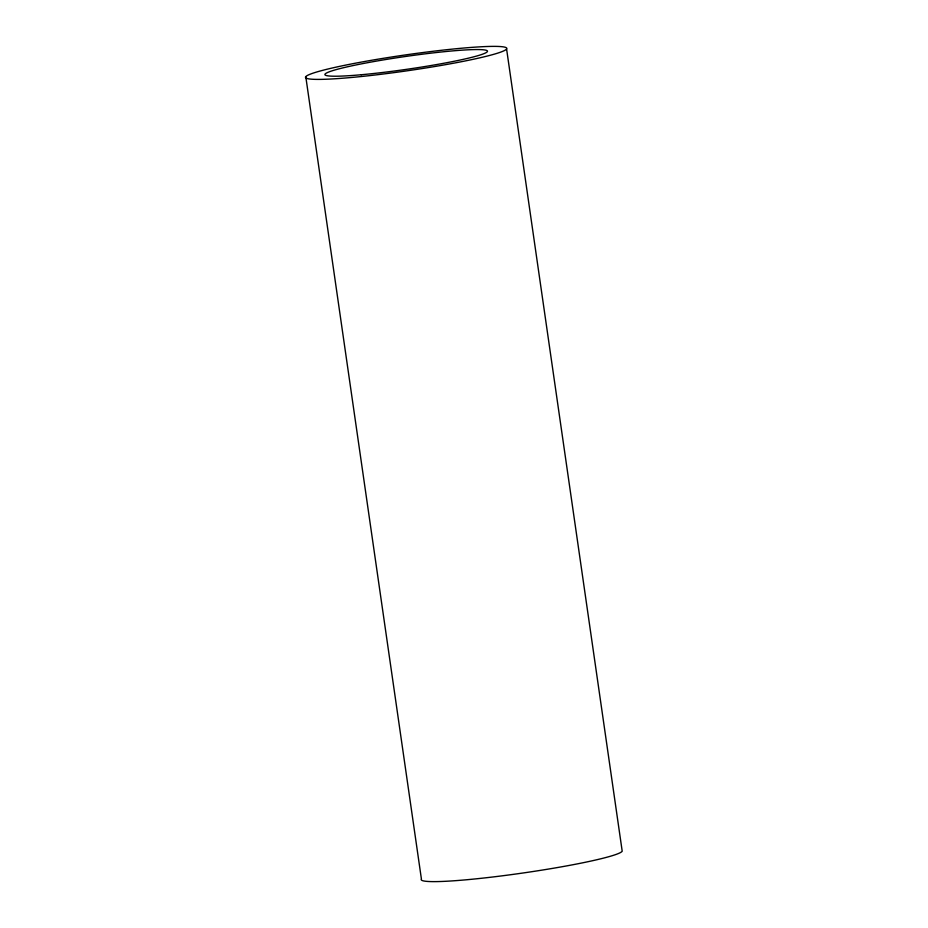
<?xml version="1.0" encoding="UTF-8"?>
<svg xmlns="http://www.w3.org/2000/svg" width="928" height="928" viewBox="0 0 928 928"><rect width="100%" height="100%" fill="white"/><g stroke="black" fill="none" stroke-linecap="round" stroke-linejoin="round"><path stroke-width="1.39" d="M506.595 49.01A101.628 7.969 -8.2 0 1 350.598 77.558A101.628 7.969 -8.2 0 1 361.398 62.083A101.628 7.969 -8.2 0 1 506.595 49.01L622.201 851.231A101.628 7.969 -8.2 0 1 515.574 874.048A101.628 7.969 -8.2 0 1 421.405 878.99L305.799 76.769M361.27 74.739A82.116 6.438 -8.2 0 0 487.328 51.666A82.116 6.438 -8.2 0 0 369.994 62.246A82.116 6.438 -8.2 0 0 361.27 74.739"/></g></svg>
